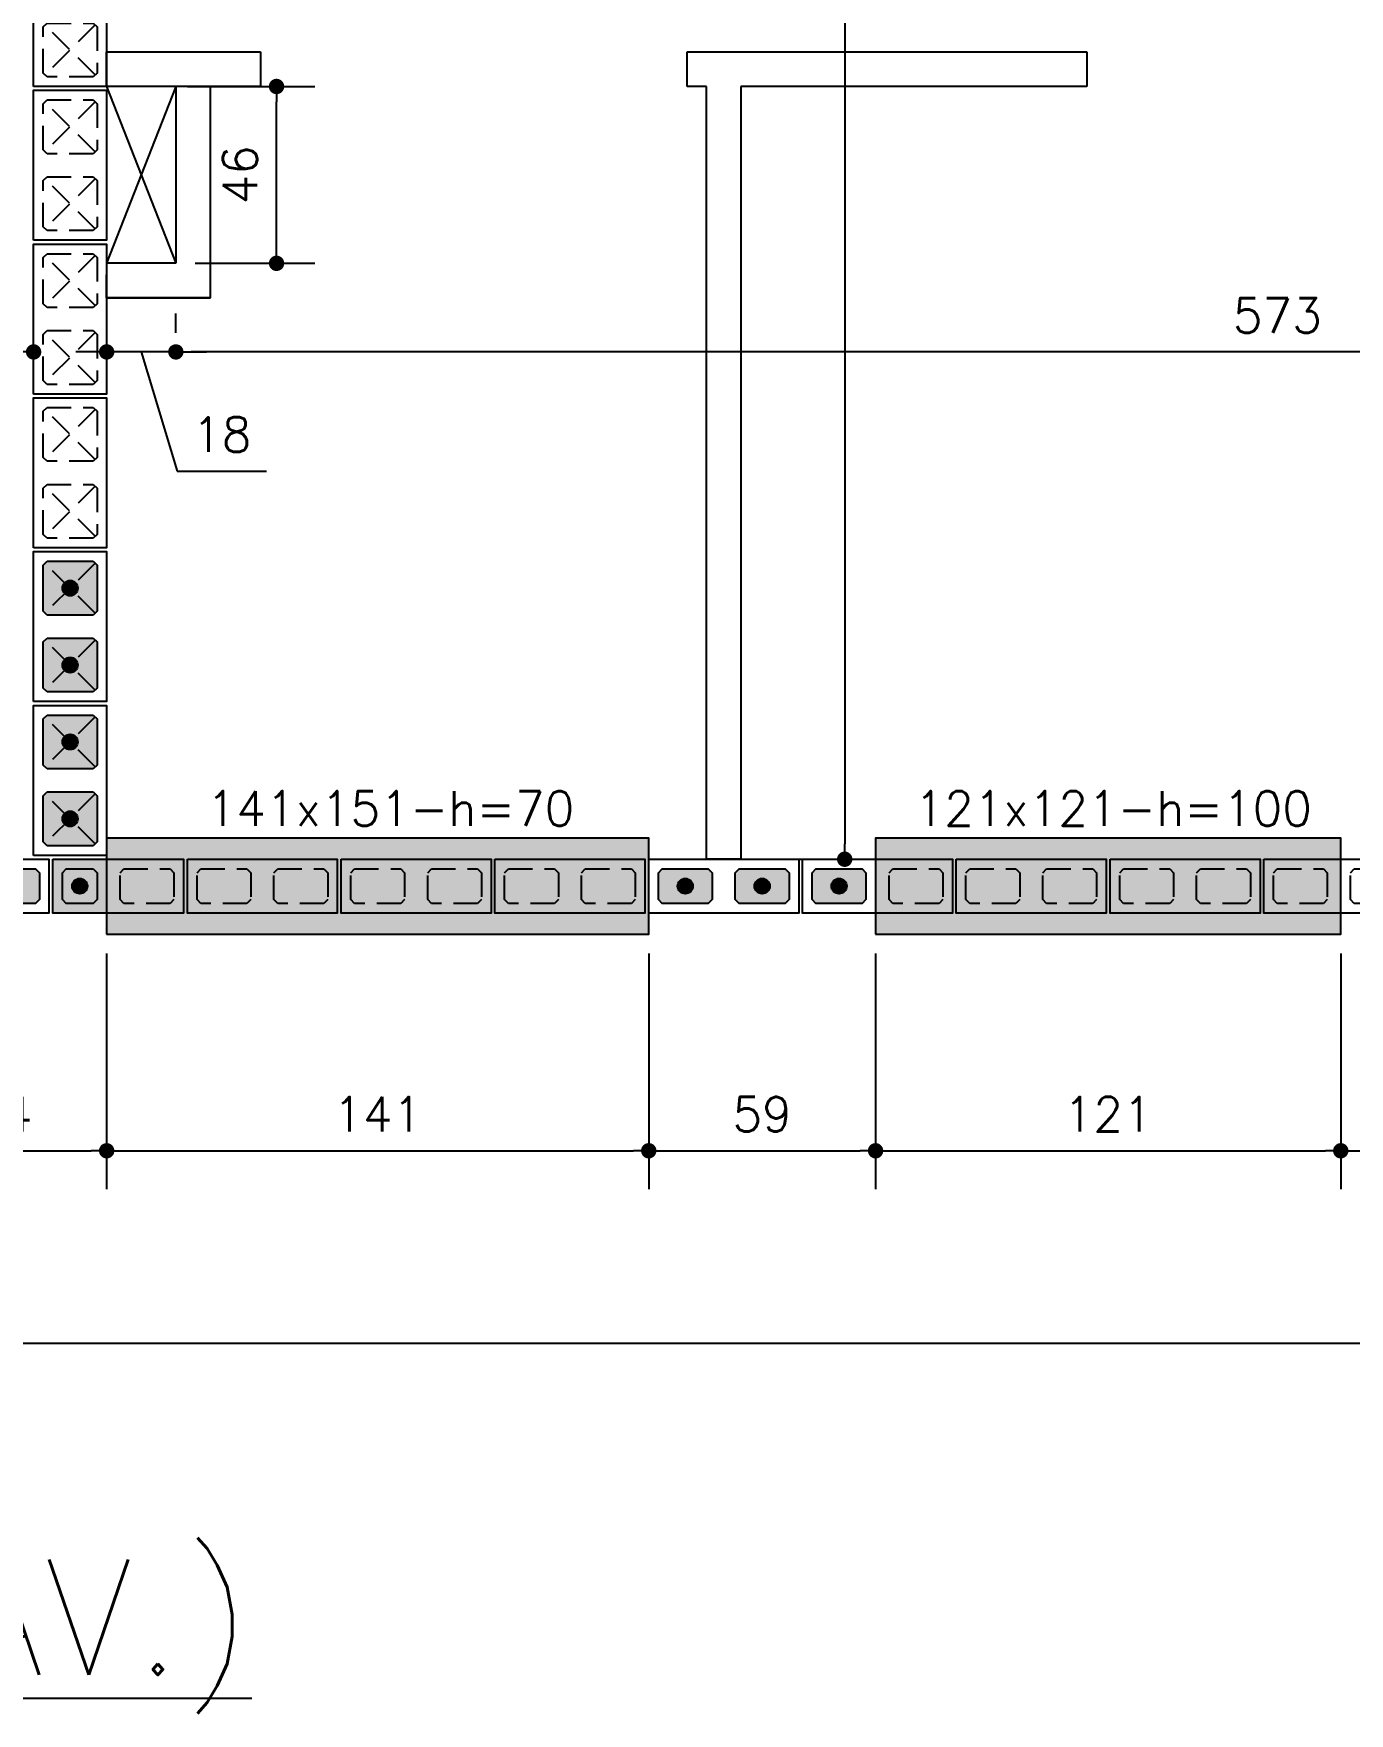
# Model space of a CAD drawing. Extents: x -14651 to 11095, y -4567 to -1290.
# Drawn here: x 1464.5 to 1806.8, y -4371.8 to -3934.8 of the extents above; entities that cross this region are included whole.
import ezdxf
from ezdxf.enums import TextEntityAlignment as Align

# ---------------------------------------------------------------- set-up
doc = ezdxf.new("R2010")
doc.units = 0
doc.header["$LTSCALE"] = 25
doc.linetypes.add('DASHED2', pattern=[0.375, 0.25, -0.125])
for name, color, linetype in [('203', 1, 'DASHED2'), ('213', 252, 'Continuous'), ('241', 2, 'Continuous'), ('248', 100, 'Continuous'), ('ABERTURAS', 53, 'Continuous'), ('ALVENARIA NÃO ESTRUTURAL', 242, 'Continuous'), ('Arranque', 14, 'Continuous'), ('COTA', 1, 'Continuous'), ('FERRO', 5, 'Continuous'), ('Pena_1', 1, 'Continuous'), ('T4', 6, 'Continuous'), ('TJANELA', 2, 'Continuous')]:
    doc.layers.add(name, color=color, linetype=linetype)
doc.styles.add('COTA', font='romans.shx')
doc.styles.add('Texto1', font='romans.shx', dxfattribs={"height": 9})
doc.styles.add('Texto4', font='romans.shx', dxfattribs={"height": 30})
doc.dimstyles.new('forma', dxfattribs={"dimscale": 5, "dimtxt": 1.8, "dimasz": 0.8, "dimexe": 2, "dimexo": 1, "dimgap": 1, "dimtad": 1, "dimdec": 1, "dimzin": 9, "dimtxsty": 'COTA', "dimblk1": 'DOT', "dimblk2": 'DOT', "dimsah": 1, "dimcen": 0, "dimdle": 1, "dimclrd": 256, "dimclre": 256, "dimclrt": 2, "dimadec": 0, "dimazin": 0, "dimtfac": 1, "dimtdec": 0, "dimtmove": 0, "dimatfit": 3, "dimfxl": 1, "dimtolj": 1, "dimtzin": 0, "dimarcsym": 0})

# ---------------------------------------------------------------- blocks, each defined once
blk = doc.blocks.new('P4015', base_point=(5842102.11612, -8124149.02973))
blk.add_lwpolyline([(5842082.61612, -8124156.02973), (5842121.61612, -8124156.02973), (5842121.61612, -8124142.02973), (5842082.61612, -8124142.02973), (5842082.61612, -8124156.02973)])
at = {"color": 1, "linetype": 'DASHED2'}
for points in [[(5842085.11612, -8124152.52973), (5842086.11612, -8124153.52973), (5842098.11612, -8124153.52973), (5842099.11612, -8124152.52973), (5842099.11612, -8124145.52973), (5842098.11612, -8124144.52973), (5842086.11612, -8124144.52973), (5842085.11612, -8124145.52973), (5842085.11612, -8124152.52973)], [(5842105.11612, -8124152.52973), (5842106.11612, -8124153.52973), (5842118.11612, -8124153.52973), (5842119.11612, -8124152.52973), (5842119.11612, -8124145.52973), (5842118.11612, -8124144.52973), (5842106.11612, -8124144.52973), (5842105.11612, -8124145.52973), (5842105.11612, -8124152.52973)]]:
    blk.add_lwpolyline(points, dxfattribs=at)
blk = doc.blocks.new('P3515')
at = {"layer": '248'}
h = blk.add_hatch(color=100, dxfattribs=at)
h.paths.add_polyline_path([(17, 7), (-17, 7), (-17, -7), (17, -7)])
h.paths.add_polyline_path([(-5.5, -3.5), (-6.5, -4.5), (-13.5, -4.5), (-14.5, -3.5), (-14.5, 3.5), (-13.5, 4.5), (-6.5, 4.5), (-5.5, 3.5)], flags=16)
h.paths.add_polyline_path([(0.5, 3.5), (1.5, 4.5), (13.5, 4.5), (14.5, 3.5), (14.5, -3.5), (13.5, -4.5), (1.5, -4.5), (0.5, -3.5)], flags=16)
blk.add_lwpolyline([(-17, -7), (17, -7), (17, 7), (-17, 7), (-17, -7)])
at = {"color": 1, "linetype": 'DASHED2'}
for points in [[(-14.5, -3.5), (-13.5, -4.5), (-6.5, -4.5), (-5.5, -3.5), (-5.5, 3.5), (-6.5, 4.5), (-13.5, 4.5), (-14.5, 3.5), (-14.5, -3.5)], [(0.5, -3.5), (1.5, -4.5), (13.5, -4.5), (14.5, -3.5), (14.5, 3.5), (13.5, 4.5), (1.5, 4.5), (0.5, 3.5), (0.5, -3.5)]]:
    blk.add_lwpolyline(points, dxfattribs=at)
blk = doc.blocks.new('P4020')
blk.add_lwpolyline([(-19.5, -9.5), (19.5, -9.5), (19.5, 9.5), (-19.5, 9.5), (-19.5, -9.5)])
at = {"color": 1, "linetype": 'DASHED2'}
for points in [[(-17, -6), (-16, -7), (-4, -7), (-3, -6), (-3, 6), (-4, 7), (-16, 7), (-17, 6), (-17, -6)], [(3, -6), (4, -7), (16, -7), (17, -6), (17, 6), (16, 7), (4, 7), (3, 6), (3, -6)]]:
    blk.add_lwpolyline(points, dxfattribs=at)
at = {"layer": '203', "color": 253}
for p, q in [((-16.5, 6.5), (-3.5, -6.5)), ((-3.5, 6.5), (-16.5, -6.5)), ((16.5, 6.5), (3.5, -6.5)), ((3.5, 6.5), (16.5, -6.5))]:
    blk.add_line(p, q, dxfattribs=at)
blk = doc.blocks.new('GR-1414')
at = {"layer": '213'}
h = blk.add_hatch(color=256, dxfattribs=at)
h.paths.add_polyline_path([(6, -7), (7, -6), (7, 6), (6, 7), (-6, 7), (-7, 6), (-7, -6), (-6, -7)])
h.paths.add_polyline_path([(2, 0, 1), (-2, 0, 1)], flags=16)
at = {"layer": 'Arranque'}
blk.add_hatch(color=256, dxfattribs=at).paths.add_polyline_path([(2, 0, 1), (-2, 0, 1)])
at = {"layer": '213'}
for p, q in [((-7, 6), (-6, 7)), ((-7, -6), (-7, 6)), ((-6, 7), (6, 7)), ((6, 7), (7, 6)), ((7, 6), (7, -6)), ((-6, -7), (-7, -6)), ((6, -7), (-6, -7)), ((7, -6), (6, -7))]:
    blk.add_line(p, q, dxfattribs=at)
at = {"layer": 'FERRO', "linetype": 'Continuous'}
blk.add_circle((0, 0), 2, dxfattribs=at)
blk = doc.blocks.new('GR-1409')
at = {"layer": '213'}
h = blk.add_hatch(color=256, dxfattribs=at)
h.paths.add_polyline_path([(-6, 4.5), (-7, 3.5), (-7, -3.5), (-6, -4.5), (6, -4.5), (7, -3.5), (7, 3.5), (6, 4.5)])
h.paths.add_polyline_path([(-2, 0, 1), (2, 0, 1)], flags=16)
at = {"layer": 'Arranque'}
blk.add_hatch(color=256, dxfattribs=at).paths.add_polyline_path([(-2, 0, 1), (2, 0, 1)])
at = {"layer": '213'}
blk.add_lwpolyline([(-7, 3.5), (-6, 4.5), (6, 4.5), (7, 3.5), (7, -3.5), (6, -4.5), (-6, -4.5), (-7, -3.5), (-7, 3.5)], dxfattribs=at)
at = {"layer": 'FERRO', "linetype": 'Continuous'}
blk.add_circle((0, 0), 2, dxfattribs=at)
blk = doc.blocks.new('GR-0909')
at = {"layer": '213'}
h = blk.add_hatch(color=256, dxfattribs=at)
h.paths.add_polyline_path([(3.5, -4.5), (4.5, -3.5), (4.500001, 3.5), (3.500001, 4.5), (-3.499999, 4.5), (-4.499999, 3.5), (-4.5, -3.5), (-3.5, -4.5)])
h.paths.add_polyline_path([(-2, 0, -1), (2, 0, -1)], flags=16)
at = {"layer": 'Arranque'}
blk.add_hatch(color=256, dxfattribs=at).paths.add_polyline_path([(2, 0, 1), (-2, 0, 1)])
at = {"layer": '213'}
blk.add_lwpolyline([(3.500001, 4.5), (4.500001, 3.5), (4.5, -3.5), (3.5, -4.5), (-3.5, -4.5), (-4.5, -3.5), (-4.499999, 3.5), (-3.499999, 4.5), (3.500001, 4.5)], dxfattribs=at)
at = {"layer": 'FERRO', "linetype": 'Continuous'}
blk.add_circle((0, 0), 2, dxfattribs=at)
blk = doc.blocks.new('_Dot')
at = {"color": 0, "linetype": 'ByBlock', "lineweight": -2}
blk.add_line((-0.5, 0), (-1, 0), dxfattribs=at)
at = {"color": 0, "linetype": 'ByBlock', "const_width": 0.5}
blk.add_lwpolyline([(-0.25, 0, 1), (0.25, 0, 1)], format="xyb", close=True, dxfattribs=at)
blk = doc.blocks.new('*D110')
at = {"layer": 'COTA', "lineweight": -2, "transparency": 16777216}
for p, q in [((1429.52, -4174.1), (1429.52, -4235.44)), ((1483.52, -4174.1), (1483.52, -4235.44)), ((1433.52, -4225.44), (1479.52, -4225.44))]:
    blk.add_line(p, q, dxfattribs=at)
at = {"layer": 'Defpoints', "color": 0, "transparency": 16777216}
for p in [(1429.52, -4169.1), (1483.52, -4169.1), (1483.52, -4225.44)]:
    blk.add_point(p, dxfattribs=at)
at = {"layer": 'COTA', "lineweight": -2, "transparency": 16777216, "xscale": 4, "yscale": 4, "zscale": 4, "rotation": 180}
blk.add_blockref('_Dot', (1429.52, -4225.44), dxfattribs=at)
at = {"layer": 'COTA', "lineweight": -2, "transparency": 16777216, "xscale": 4, "yscale": 4, "zscale": 4}
blk.add_blockref('_Dot', (1483.52, -4225.44), dxfattribs=at)
at = {"layer": 'COTA', "color": 2, "transparency": 16777216, "insert": (1456.52, -4215.94), "char_height": 9, "attachment_point": 5, "style": 'COTA'}
blk.add_mtext('\\A1;54 ', dxfattribs=at)
blk = doc.blocks.new('*D111')
at = {"layer": 'COTA', "lineweight": -2, "transparency": 16777216}
for p, q in [((1483.52, -4174.1), (1483.52, -4235.44)), ((1624.52, -4174.1), (1624.52, -4235.44)), ((1487.52, -4225.44), (1620.52, -4225.44))]:
    blk.add_line(p, q, dxfattribs=at)
at = {"layer": 'Defpoints', "color": 0, "transparency": 16777216}
for p in [(1483.52, -4169.1), (1624.52, -4169.1), (1624.52, -4225.44)]:
    blk.add_point(p, dxfattribs=at)
at = {"layer": 'COTA', "lineweight": -2, "transparency": 16777216, "xscale": 4, "yscale": 4, "zscale": 4, "rotation": 180}
blk.add_blockref('_Dot', (1483.52, -4225.44), dxfattribs=at)
at = {"layer": 'COTA', "lineweight": -2, "transparency": 16777216, "xscale": 4, "yscale": 4, "zscale": 4}
blk.add_blockref('_Dot', (1624.52, -4225.44), dxfattribs=at)
at = {"layer": 'COTA', "color": 2, "transparency": 16777216, "insert": (1554.02, -4215.94), "char_height": 9, "attachment_point": 5, "style": 'COTA'}
blk.add_mtext('\\A1;141 ', dxfattribs=at)
blk = doc.blocks.new('*D112')
at = {"layer": 'COTA', "lineweight": -2, "transparency": 16777216}
for p, q in [((1624.52, -4174.1), (1624.52, -4235.44)), ((1683.52, -4174.1), (1683.52, -4235.44)), ((1628.52, -4225.44), (1679.52, -4225.44))]:
    blk.add_line(p, q, dxfattribs=at)
at = {"layer": 'Defpoints', "color": 0, "transparency": 16777216}
for p in [(1624.52, -4169.1), (1683.52, -4169.1), (1683.52, -4225.44)]:
    blk.add_point(p, dxfattribs=at)
at = {"layer": 'COTA', "lineweight": -2, "transparency": 16777216, "xscale": 4, "yscale": 4, "zscale": 4, "rotation": 180}
blk.add_blockref('_Dot', (1624.52, -4225.44), dxfattribs=at)
at = {"layer": 'COTA', "lineweight": -2, "transparency": 16777216, "xscale": 4, "yscale": 4, "zscale": 4}
blk.add_blockref('_Dot', (1683.52, -4225.44), dxfattribs=at)
at = {"layer": 'COTA', "color": 2, "transparency": 16777216, "insert": (1654.02, -4215.94), "char_height": 9, "attachment_point": 5, "style": 'COTA'}
blk.add_mtext('\\A1;59 ', dxfattribs=at)
blk = doc.blocks.new('*D113')
at = {"layer": 'COTA', "lineweight": -2, "transparency": 16777216}
for p, q in [((1683.52, -4174.1), (1683.52, -4235.44)), ((1804.52, -4174.1), (1804.52, -4235.44)), ((1687.52, -4225.44), (1800.52, -4225.44))]:
    blk.add_line(p, q, dxfattribs=at)
at = {"layer": 'Defpoints', "color": 0, "transparency": 16777216}
for p in [(1683.52, -4169.1), (1804.52, -4169.1), (1804.52, -4225.44)]:
    blk.add_point(p, dxfattribs=at)
at = {"layer": 'COTA', "lineweight": -2, "transparency": 16777216, "xscale": 4, "yscale": 4, "zscale": 4, "rotation": 180}
blk.add_blockref('_Dot', (1683.52, -4225.44), dxfattribs=at)
at = {"layer": 'COTA', "lineweight": -2, "transparency": 16777216, "xscale": 4, "yscale": 4, "zscale": 4}
blk.add_blockref('_Dot', (1804.52, -4225.44), dxfattribs=at)
at = {"layer": 'COTA', "color": 2, "transparency": 16777216, "insert": (1744.02, -4215.94), "char_height": 9, "attachment_point": 5, "style": 'COTA'}
blk.add_mtext('\\A1;121 ', dxfattribs=at)
blk = doc.blocks.new('*D114')
at = {"layer": 'COTA', "lineweight": -2, "transparency": 16777216}
for p, q in [((1804.52, -4174.1), (1804.52, -4235.44)), ((1898.52, -4174.1), (1898.52, -4235.44)), ((1808.52, -4225.44), (1894.52, -4225.44))]:
    blk.add_line(p, q, dxfattribs=at)
at = {"layer": 'Defpoints', "color": 0, "transparency": 16777216}
for p in [(1804.52, -4169.1), (1898.52, -4169.1), (1898.52, -4225.44)]:
    blk.add_point(p, dxfattribs=at)
at = {"layer": 'COTA', "lineweight": -2, "transparency": 16777216, "xscale": 4, "yscale": 4, "zscale": 4, "rotation": 180}
blk.add_blockref('_Dot', (1804.52, -4225.44), dxfattribs=at)
at = {"layer": 'COTA', "lineweight": -2, "transparency": 16777216, "xscale": 4, "yscale": 4, "zscale": 4}
blk.add_blockref('_Dot', (1898.52, -4225.44), dxfattribs=at)
at = {"layer": 'COTA', "color": 2, "transparency": 16777216, "insert": (1851.52, -4215.94), "char_height": 9, "attachment_point": 5, "style": 'COTA'}
blk.add_mtext('\\A1;94 ', dxfattribs=at)
blk = doc.blocks.new('*D122')
at = {"layer": 'COTA', "lineweight": -2, "transparency": 16777216}
for p, q in [((449.52, -4168.6), (449.52, -4285.45)), ((3258.52, -4168.6), (3258.52, -4285.45)), ((453.52, -4275.45), (3254.52, -4275.45))]:
    blk.add_line(p, q, dxfattribs=at)
at = {"layer": 'Defpoints', "color": 0, "transparency": 16777216}
for p in [(449.52, -4163.6), (3258.52, -4163.6), (3258.52, -4275.45)]:
    blk.add_point(p, dxfattribs=at)
at = {"layer": 'COTA', "lineweight": -2, "transparency": 16777216, "xscale": 4, "yscale": 4, "zscale": 4, "rotation": 180}
blk.add_blockref('_Dot', (449.52, -4275.45), dxfattribs=at)
at = {"layer": 'COTA', "lineweight": -2, "transparency": 16777216, "xscale": 4, "yscale": 4, "zscale": 4}
blk.add_blockref('_Dot', (3258.52, -4275.45), dxfattribs=at)
at = {"layer": 'COTA', "color": 2, "transparency": 16777216, "insert": (1854.02, -4265.95), "char_height": 9, "attachment_point": 5, "style": 'COTA'}
blk.add_mtext('\\A1;2809 ', dxfattribs=at)
blk = doc.blocks.new('A$Cf20c1e06')
at = {"layer": 'ALVENARIA NÃO ESTRUTURAL'}
for p, q in [((14.7327, 4.4353), (14.7327, 4.5253)), ((14.7327, 4.5253), (15.1327, 4.5253)), ((15.1327, 4.5253), (15.1327, 4.4353)), ((16.2427, 4.4353), (16.2427, 4.5253)), ((16.2427, 4.5253), (16.2427, 4.5253)), ((16.2427, 4.5253), (16.2427, 4.5253)), ((16.2427, 4.5253), (17.2827, 4.5253)), ((17.2827, 4.5253), (17.2827, 4.4353)), ((15.1327, 4.4353), (14.7327, 4.4353)), ((15.0027, 4.4353), (14.9127, 4.4353)), ((14.9127, 4.4353), (14.9127, 3.9753)), ((14.9427, 4.4353), (15.0027, 4.4353)), ((15.0027, 3.8853), (15.0027, 4.4353)), ((16.2927, 4.4353), (16.2427, 4.4353)), ((16.2927, 2.4253), (16.2927, 4.4353)), ((17.2827, 4.4353), (16.3827, 4.4353)), ((16.3827, 4.4353), (16.3827, 2.4253)), ((14.9127, 3.9753), (14.7327, 3.9753)), ((14.7327, 3.9753), (14.7327, 3.8853)), ((14.7327, 3.8853), (14.7327, 3.9453)), ((14.7327, 3.8853), (15.0027, 3.8853)), ((15.0027, 3.8853), (14.7327, 3.8853)), ((16.3827, 2.4253), (16.2927, 2.4253))]:
    blk.add_line(p, q, dxfattribs=at)
at = {"layer": 'Pena_1'}
for p, q in [((14.7327, 4.4353), (14.9127, 3.9753)), ((14.9127, 4.4353), (14.7327, 3.9753))]:
    blk.add_line(p, q, dxfattribs=at)
blk = doc.blocks.new('*D209')
at = {"layer": 'COTA', "lineweight": -2, "transparency": 16777216}
for p, q in [((1654.52, -3678.6), (1685.49, -3678.6)), ((1675.49, -3682.6), (1675.49, -4145.6)), ((1659.68, -4149.6), (1685.49, -4149.6))]:
    blk.add_line(p, q, dxfattribs=at)
at = {"layer": 'Defpoints', "color": 0, "transparency": 16777216}
for p in [(1649.52, -3678.6), (1654.68, -4149.6), (1675.49, -4149.6)]:
    blk.add_point(p, dxfattribs=at)
at = {"layer": 'COTA', "lineweight": -2, "transparency": 16777216, "xscale": 4, "yscale": 4, "zscale": 4}
for p, rotation in [((1675.49, -3678.6), 90), ((1675.49, -4149.6), 270)]:
    blk.add_blockref('_Dot', p, dxfattribs=dict(at, rotation=rotation))
at = {"layer": 'COTA', "color": 2, "transparency": 16777216, "insert": (1665.99, -3914.1), "char_height": 9, "attachment_point": 5, "rotation": 90, "style": 'COTA'}
blk.add_mtext('\\A1;471 ', dxfattribs=at)
blk = doc.blocks.new('*D246')
at = {"layer": 'COTA', "lineweight": -2, "transparency": 16777216}
for p, q in [((1501.52, -4012.65), (1501.52, -4007.65)), ((2074.52, -4014.11), (2074.52, -4007.65)), ((2070.52, -4017.65), (1505.52, -4017.65))]:
    blk.add_line(p, q, dxfattribs=at)
at = {"layer": 'Defpoints', "color": 0, "transparency": 16777216}
for p in [(1501.52, -4017.65), (1501.52, -4017.65), (2074.52, -4019.11)]:
    blk.add_point(p, dxfattribs=at)
at = {"layer": 'COTA', "lineweight": -2, "transparency": 16777216, "xscale": 4, "yscale": 4, "zscale": 4, "rotation": 180}
blk.add_blockref('_Dot', (1501.52, -4017.65), dxfattribs=at)
at = {"layer": 'COTA', "lineweight": -2, "transparency": 16777216, "xscale": 4, "yscale": 4, "zscale": 4}
blk.add_blockref('_Dot', (2074.52, -4017.65), dxfattribs=at)
at = {"layer": 'COTA', "color": 2, "transparency": 16777216, "insert": (1788.02, -4008.15), "char_height": 9, "attachment_point": 5, "style": 'COTA'}
blk.add_mtext('\\A1;573 ', dxfattribs=at)
blk = doc.blocks.new('*D247')
at = {"layer": 'COTA', "lineweight": -2, "transparency": 16777216}
for p, q in [((1483.52, -3999.6), (1483.52, -4027.65)), ((1501.52, -4012.65), (1501.52, -4007.65)), ((1479.52, -4017.65), (1475.52, -4017.65)), ((1501.52, -4017.65), (1483.52, -4017.65)), ((1501.52, -4017.65), (1483.52, -4017.65)), ((1492.52, -4017.65), (1501.82, -4048.65)), ((1505.52, -4017.65), (1509.52, -4017.65)), ((1501.82, -4048.65), (1525.1, -4048.65))]:
    blk.add_line(p, q, dxfattribs=at)
at = {"layer": 'Defpoints', "color": 0, "transparency": 16777216}
for p in [(1483.52, -3994.6), (1483.52, -4017.65), (1501.52, -4017.65)]:
    blk.add_point(p, dxfattribs=at)
at = {"layer": 'COTA', "lineweight": -2, "transparency": 16777216, "xscale": 4, "yscale": 4, "zscale": 4}
blk.add_blockref('_Dot', (1483.52, -4017.65), dxfattribs=at)
at = {"layer": 'COTA', "lineweight": -2, "transparency": 16777216, "xscale": 4, "yscale": 4, "zscale": 4, "rotation": 180}
blk.add_blockref('_Dot', (1501.52, -4017.65), dxfattribs=at)
at = {"layer": 'COTA', "color": 2, "transparency": 16777216, "insert": (1513.46, -4039.15), "char_height": 9, "attachment_point": 5, "style": 'COTA'}
blk.add_mtext('\\A1;18 ', dxfattribs=at)
blk = doc.blocks.new('*D248')
at = {"layer": 'COTA', "lineweight": -2, "transparency": 16777216}
for p, q in [((891.52, -4019.11), (891.52, -4007.65)), ((1464.52, -4012.65), (1464.52, -4007.65)), ((1460.52, -4017.65), (895.52, -4017.65))]:
    blk.add_line(p, q, dxfattribs=at)
at = {"layer": 'Defpoints', "color": 0, "transparency": 16777216}
for p in [(891.52, -4017.65), (1464.52, -4017.65), (891.52, -4024.11)]:
    blk.add_point(p, dxfattribs=at)
at = {"layer": 'COTA', "lineweight": -2, "transparency": 16777216, "xscale": 4, "yscale": 4, "zscale": 4, "rotation": 180}
blk.add_blockref('_Dot', (891.52, -4017.65), dxfattribs=at)
at = {"layer": 'COTA', "lineweight": -2, "transparency": 16777216, "xscale": 4, "yscale": 4, "zscale": 4}
blk.add_blockref('_Dot', (1464.52, -4017.65), dxfattribs=at)
at = {"layer": 'COTA', "color": 2, "transparency": 16777216, "insert": (1178.02, -4008.15), "char_height": 9, "attachment_point": 5, "style": 'COTA'}
blk.add_mtext('\\A1;573 ', dxfattribs=at)
blk = doc.blocks.new('*D277')
at = {"layer": 'COTA', "lineweight": -2, "transparency": 16777216}
for p, q in [((1506.52, -3948.6), (1537.71, -3948.6)), ((1527.71, -3990.6), (1527.71, -3952.6)), ((1506.52, -3994.6), (1537.71, -3994.6))]:
    blk.add_line(p, q, dxfattribs=at)
at = {"layer": 'Defpoints', "color": 0, "transparency": 16777216}
for p in [(1501.52, -3948.6), (1527.71, -3948.6), (1501.52, -3994.6)]:
    blk.add_point(p, dxfattribs=at)
at = {"layer": 'COTA', "lineweight": -2, "transparency": 16777216, "xscale": 4, "yscale": 4, "zscale": 4}
for p, rotation in [((1527.71, -3948.6), 90), ((1527.71, -3994.6), 270)]:
    blk.add_blockref('_Dot', p, dxfattribs=dict(at, rotation=rotation))
at = {"layer": 'COTA', "color": 2, "transparency": 16777216, "insert": (1518.21, -3971.6), "char_height": 9, "attachment_point": 5, "rotation": 90, "style": 'COTA'}
blk.add_mtext('\\A1;46 ', dxfattribs=at)

msp = doc.modelspace()

# ---------------------------------------------------------------- hatches: boundary and pattern name
at = {"layer": 'ABERTURAS', "transparency": 33554457}
for points in [[(1483.52, -4169.1), (1624.52, -4169.1), (1624.52, -4144.1), (1483.52, -4144.1)], [(1683.52, -4169.1), (1804.52, -4169.1), (1804.52, -4144.1), (1683.52, -4144.1)]]:
    msp.add_hatch(color=256, dxfattribs=at).paths.add_polyline_path(points)

# ---------------------------------------------------------------- linework, layer by layer
at = {"layer": 'ABERTURAS'}
for points in [[(1483.52, -4169.1), (1624.52, -4169.1), (1624.52, -4144.1), (1483.52, -4144.1)], [(1683.52, -4169.1), (1804.52, -4169.1), (1804.52, -4144.1), (1683.52, -4144.1)]]:
    msp.add_lwpolyline(points, close=True, dxfattribs=at)

# ---------------------------------------------------------------- block references
for name, p in [('GR-1414', (1474.02, -4079.1)), ('GR-1414', (1474.02, -4099.1)), ('GR-1414', (1474.02, -4119.1)), ('GR-1414', (1474.02, -4139.1)), ('GR-1409', (1459.02, -4156.6)), ('GR-0909', (1476.52, -4156.6)), ('GR-1409', (1634.02, -4156.6)), ('GR-1409', (1654.02, -4156.6)), ('GR-1409', (1674.02, -4156.6))]:
    msp.add_blockref(name, p)
at = {"layer": '241', "xscale": -1}
for name, p, rotation in [('P4020', (1474.02, -3929.1), 270), ('P4020', (1474.02, -3969.1), 270), ('P4020', (1474.02, -4009.1), 270), ('P4020', (1474.02, -4049.1), 270), ('P4020', (1474.02, -4089.1), 270), ('P4020', (1474.02, -4129.1), 270), ('P4015', (1449.02, -4156.6), 180), ('P3515', (1486.52, -4156.6), 180), ('P4015', (1524.02, -4156.6), 180), ('P4015', (1564.02, -4156.6), 180), ('P4015', (1604.02, -4156.6), 180), ('P4015', (1644.02, -4156.6), 180), ('P4015', (1684.02, -4156.6), 180), ('P4015', (1724.02, -4156.6), 180), ('P4015', (1764.02, -4156.6), 180), ('P4015', (1804.02, -4156.6), 180)]:
    msp.add_blockref(name, p, dxfattribs=dict(at, rotation=rotation))
at = {"layer": 'COTA', "xscale": 100, "yscale": 100, "zscale": 100}
msp.add_blockref('A$Cf20c1e06', (10.24, -4392.13), dxfattribs=at)

# ---------------------------------------------------------------- texts
at = {"layer": 'T4', "style": 'Texto4'}
msp.add_text('%%UMODULAÇÃO DA 1° FIADA DO PAVIMENTO TIPO 1 (1º AO 12º PAV.)', height=30, dxfattribs=at).set_placement((196.61, -4361.79))
at = {"layer": 'TJANELA', "style": 'Texto1'}
for s, p in [('141x151-h=70', (1557.35, -4140.9)), ('121x121-h=100', (1745.33, -4140.9))]:
    msp.add_text(s, height=9, dxfattribs=at).set_placement(p, align=Align.CENTER)

# ---------------------------------------------------------------- dimensions: what is measured, and where the dimension line sits
at = {"layer": 'COTA'}
for base, p1, p2, picture, middle in [((1675.49, -4149.6), (1649.52, -3678.6), (1654.68, -4149.6), '*D209', (1665.99, -3914.1)), ((1527.71, -3948.6), (1501.52, -3994.6), (1501.52, -3948.6), '*D277', (1518.21, -3971.6))]:
    dim = msp.add_linear_dim(base=base, p1=p1, p2=p2, angle=90, dimstyle='forma', override={"dimpost": ' '}, dxfattribs=at)
    dim.commit()
    dim.dimension.update_dxf_attribs({"geometry": picture, "text_midpoint": middle})
for base, p1, p2, picture, middle in [((1483.52, -4017.65), (1501.52, -4017.65), (1483.52, -3994.6), '*D247', (1506.82, -4039.15)), ((891.52, -4017.65), (1464.52, -4017.65), (891.52, -4024.11), '*D248', (1178.02, -4008.15)), ((1501.52, -4017.65), (2074.52, -4019.11), (1501.52, -4017.65), '*D246', (1788.02, -4008.15)), ((3258.52, -4275.45), (449.52, -4163.6), (3258.52, -4163.6), '*D122', (1854.02, -4265.95)), ((1483.52, -4225.44), (1429.52, -4169.1), (1483.52, -4169.1), '*D110', (1456.52, -4215.94)), ((1624.52, -4225.44), (1483.52, -4169.1), (1624.52, -4169.1), '*D111', (1554.02, -4215.94)), ((1683.52, -4225.44), (1624.52, -4169.1), (1683.52, -4169.1), '*D112', (1654.02, -4215.94)), ((1804.52, -4225.44), (1683.52, -4169.1), (1804.52, -4169.1), '*D113', (1744.02, -4215.94)), ((1898.52, -4225.44), (1804.52, -4169.1), (1898.52, -4169.1), '*D114', (1851.52, -4215.94))]:
    dim = msp.add_linear_dim(base=base, p1=p1, p2=p2, dimstyle='forma', override={"dimpost": ' ', "dimtmove": 1}, dxfattribs=at)
    dim.commit()
    dim.dimension.update_dxf_attribs({"geometry": picture, "text_midpoint": middle})

doc.saveas('drawing.dxf')
